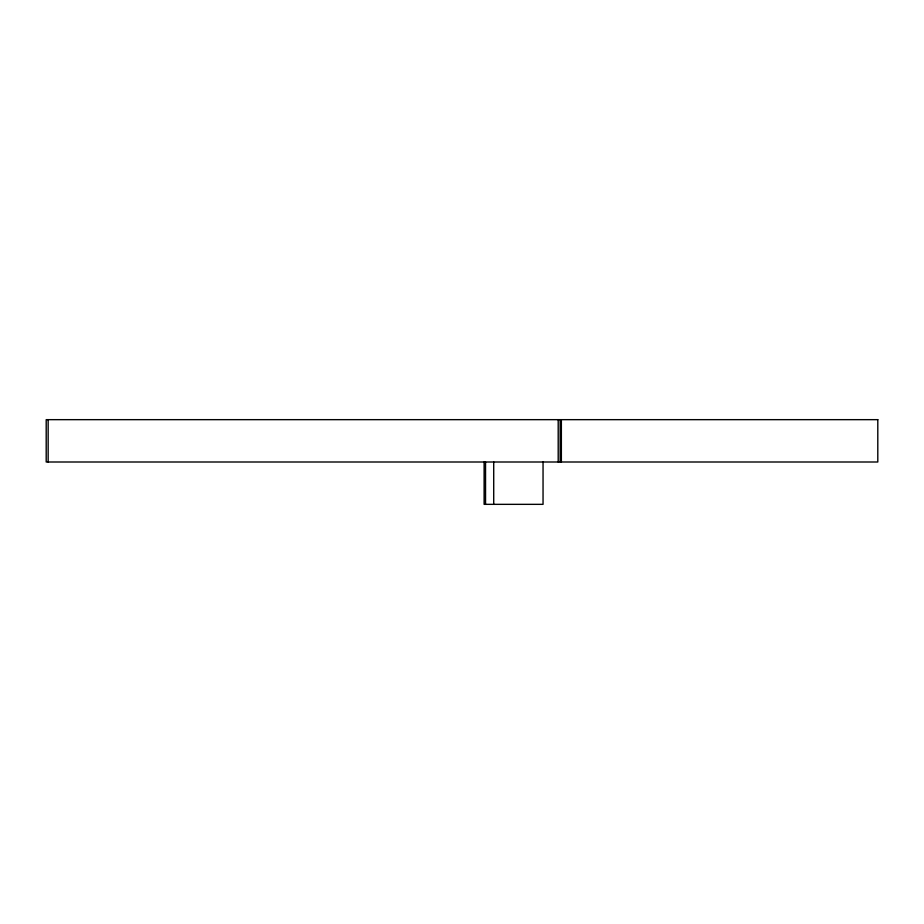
<?xml version="1.0" encoding="UTF-8"?>
<svg xmlns="http://www.w3.org/2000/svg" width="924" height="924" viewBox="0 0 924 924"><rect width="100%" height="100%" fill="white"/><g stroke="black" fill="none" stroke-linecap="round" stroke-linejoin="round"><path stroke-width="1.39" d="M561.365 419.658L561.365 462M560.152 419.658L560.152 462M558.2 419.658L558.2 462M543.046 462L543.046 504.342L484.118 504.342L484.118 462M493.716 462L493.716 504.342M485.539 462L485.539 504.342M48.152 419.658L48.152 462M877.8 419.658L46.2 419.658L46.2 462L877.8 462L877.8 419.658"/></g></svg>
